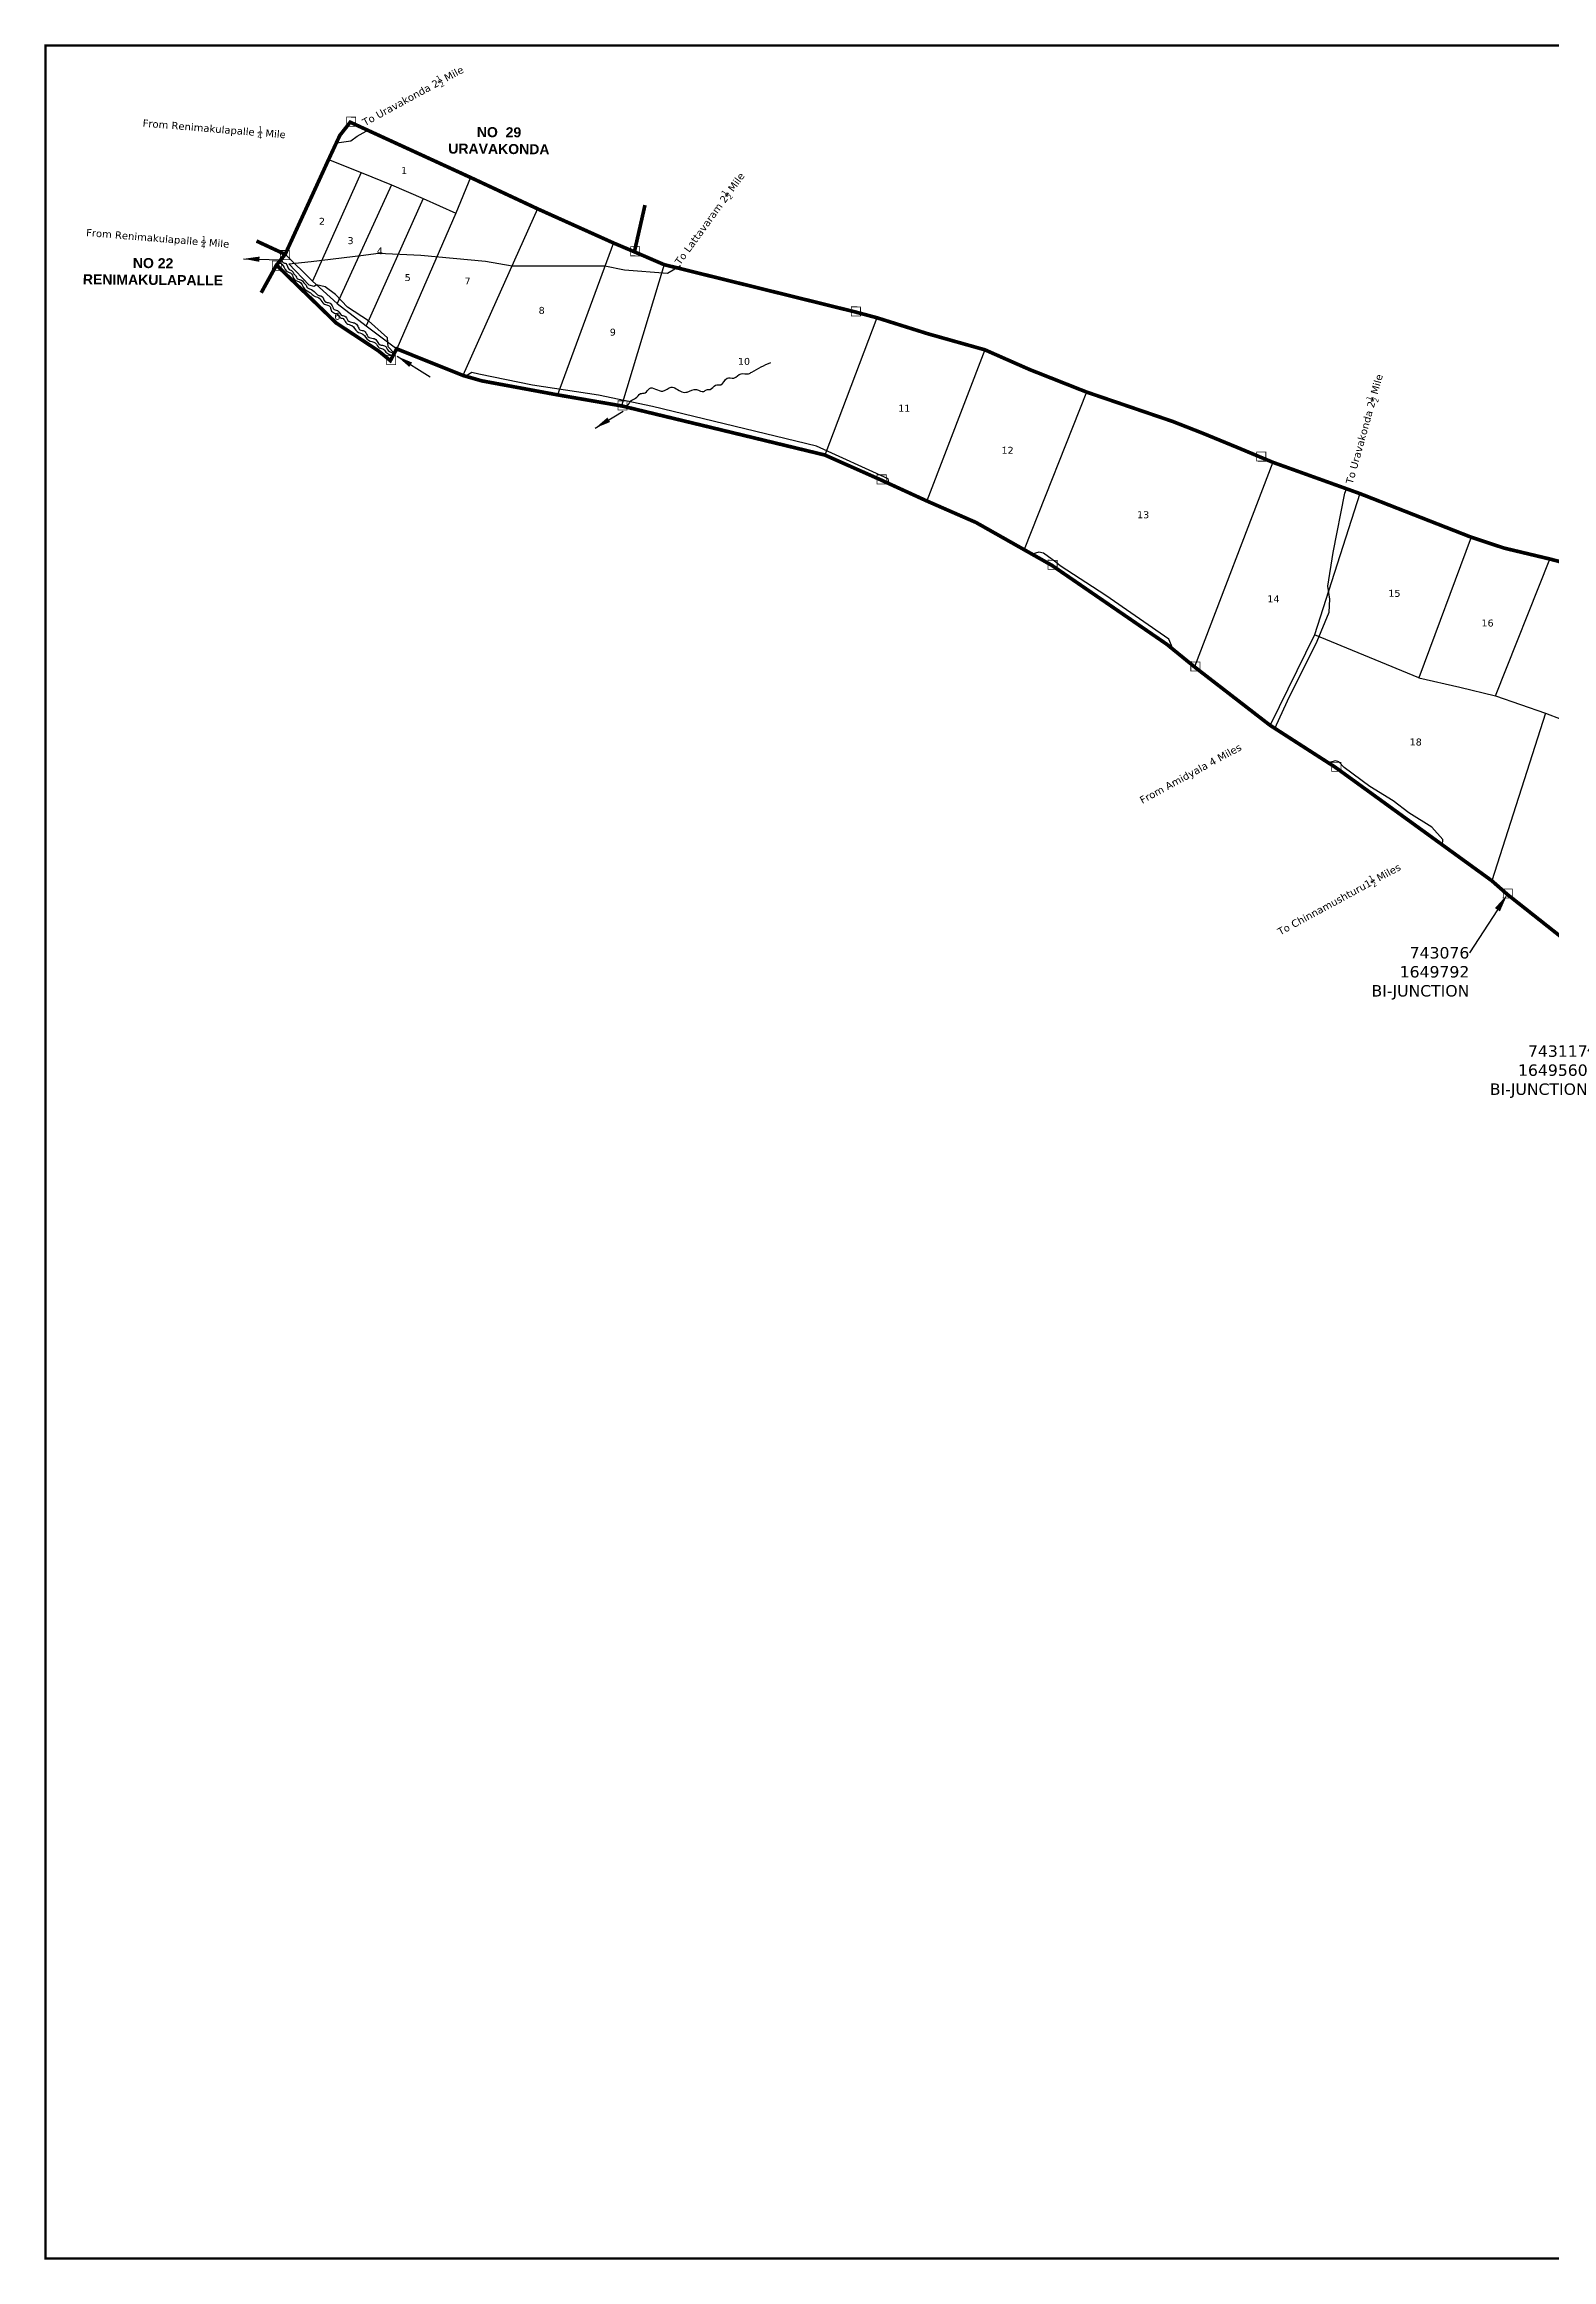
# Model space of a CAD drawing. Header units: inches. Extents: x 739649 to 748309, y 1646777 to 1651859.
# Drawn here: x 739649 to 742953, y 1646777 to 1651631 of the extents above; entities that cross this region are included whole.
import ezdxf
from ezdxf import colors
from ezdxf.entities.mleader import LeaderData, LeaderLine
from ezdxf.enums import TextEntityAlignment as Align
from ezdxf.math import Vec2, Vec3

# ---------------------------------------------------------------- set-up
doc = ezdxf.new("R2010")
doc.units = ezdxf.units.IN
doc.header["$MEASUREMENT"] = 0
doc.linetypes.add('ACAD_ISO02W100', pattern=[15, 12, -3])
for name, color, linetype in [('PLOT', 7, 'Continuous'), ('PLOT NO', 7, 'Continuous'), ('ROADS', 6, 'Continuous'), ('stream', 4, 'Continuous'), ('STRUCTURE', 5, 'Continuous'), ('TANKS-STREAM', 4, 'Continuous'), ('VILLAGE BOUNDRY', 5, 'Continuous'), ('VILLAGE STONES', 240, 'Continuous')]:
    doc.layers.add(name, color=color, linetype=linetype)
doc.styles.get("Standard").update_dxf_attribs({"font": 'verdana_0.ttf'})
doc.dimstyles.get("Standard").update_dxf_attribs({"dimtxt": 0.18, "dimasz": 35, "dimexe": 0.18, "dimexo": 0.0625, "dimgap": 0.09, "dimtad": 0, "dimtih": 1, "dimtoh": 1, "dimdec": 4, "dimzin": 0, "dimdsep": 46, "dimtxsty": 'Standard', "dimcen": 0.09, "dimadec": 0, "dimazin": 0, "dimtfac": 1, "dimtdec": 4, "dimtofl": 0, "dimtmove": 0, "dimatfit": 3, "dimfxl": 0, "dimtolj": 1, "dimtzin": 0, "dimarcsym": 0})

msp = doc.modelspace()

# ---------------------------------------------------------------- linework, layer by layer
at = {"layer": 'PLOT'}
for points in [[(740271.7, 1651378.8), (740343.4, 1651350.9), (740409.9, 1651323.2), (740478.9, 1651293.4), (740551, 1651261.5)], [(740343.4, 1651350.9), (740236.5, 1651112.7)], [(740409.9, 1651323.2), (740290.7, 1651063.5)], [(740582.7, 1651339.8), (740551, 1651261.5), (740421.1, 1650964.1)], [(740478.9, 1651293.4), (740354.5, 1651014.3)], [(740730.1, 1651270.9), (740566, 1650906)], [(740176.6, 1651171.3), (740236.5, 1651112.7), (740290.7, 1651063.5), (740354.5, 1651014.3), (740421.1, 1650964.1)], [(740896, 1651196.3), (740773.7, 1650863.3)], [(741007.2, 1651148.7), (740914.1, 1650839.1)], [(741473.7, 1651032.3), (741359.5, 1650731.5)], [(741710.5, 1650962), (741583.1, 1650630.8)], [(741933.2, 1650869.5), (741796.4, 1650524.1)], [(742341.7, 1650715.5), (742170.1, 1650267.1)], [(742532.4, 1650647), (742433.2, 1650337.1), (742335.6, 1650139.2)], [(742776.5, 1650551.4), (742661.8, 1650243.1), (742433.2, 1650337.1)], [(742661.8, 1650243.1), (742751.3, 1650222.8), (742830, 1650203.6), (742949.3, 1650503.5)], [(742939.8, 1650166), (742974.1, 1650152.6), (743063.2, 1650353.6), (743099.6, 1650463.9)], [(742830, 1650203.6), (742939.8, 1650166), (742821.8, 1649798.5)]]:
    msp.add_lwpolyline(points, dxfattribs=at)
at = {"layer": 'ROADS'}
for points in [[(740289.9, 1651415.6), (740320.2, 1651419.7), (740334.6, 1651430.1), (740354.1, 1651441.5)], [(740415.9, 1650954.4), (740402.4, 1650968.9), (740400.7, 1650988.2), (740359.6, 1651025.8), (740313.2, 1651055.4), (740287.2, 1651083.2), (740264.6, 1651100), (740245.3, 1651104.7), (740239.9, 1651100.7), (740229.5, 1651104), (740184.5, 1651150.4), (740233.8, 1651155.9), (740348, 1651169.6), (740364.2, 1651171.6), (740381.1, 1651173.6), (740474.2, 1651169.1), (740616.1, 1651156.3), (740673.9, 1651146), (740877.6, 1651146.1), (740920.8, 1651137.5), (741014.8, 1651130.1), (741043.1, 1651146.5)], [(741500.5, 1650668.6), (741498.6, 1650679.1), (741341.1, 1650750.8), (740981.7, 1650837.6), (740863.2, 1650862.8), (740719, 1650884.7), (740600.8, 1650909), (740585.9, 1650912), (740572.7, 1650904.6)], [(742346.2, 1650132.4), (742374, 1650192.5), (742438.7, 1650323.7), (742464.9, 1650387.4), (742466.8, 1650415.9), (742462.2, 1650443.8), (742473.9, 1650517.8), (742499.8, 1650647.8), (742503.3, 1650657.4)], [(742123.3, 1650305.2), (742113.4, 1650328.1), (741975.3, 1650423.3), (741875.4, 1650488.8), (741865.7, 1650497), (741839.3, 1650516.1), (741828.4, 1650518.9), (741813.9, 1650514.2), (741813.9, 1650514.2)], [(742713.7, 1649876.9), (742714.2, 1649888.6), (742690, 1649915.7), (742640, 1649947.1), (742605.4, 1649973.7), (742554.2, 1650005.4), (742497.9, 1650046.8), (742486.7, 1650059.1), (742479, 1650061.2), (742463.2, 1650057.2)]]:
    msp.add_lwpolyline(points, dxfattribs=at)
at = {"layer": 'STRUCTURE', "color": 5, "const_width": 5.36}
msp.add_lwpolyline([(739651.2, 1651628.8), (748306.5, 1651628.8), (748306.5, 1646779.4), (739651.2, 1646779.4)], close=True, dxfattribs=at)
at = {"layer": 'TANKS-STREAM'}
for points in [[(740168.3, 1651160.4), (740172.2, 1651153.5), (740178.1, 1651150.8), (740185.5, 1651138.1), (740191.8, 1651134.7), (740195.8, 1651128.6), (740200, 1651123.5), (740202.4, 1651118.6), (740210.2, 1651115.7), (740217.8, 1651109), (740221.3, 1651104.9), (740222.6, 1651103.8), (740224.3, 1651099.3), (740230, 1651095.6), (740234.3, 1651094.2), (740246, 1651083.8), (740252.8, 1651080.5), (740256.5, 1651079.7), (740264, 1651067.2), (740270.5, 1651065.8), (740278.3, 1651060.9), (740284, 1651050.5), (740293.1, 1651046.9), (740299.5, 1651038.3), (740307.2, 1651036), (740314, 1651026.6), (740324.7, 1651021.7), (740328.5, 1651020.8), (740335.7, 1651014), (740340.5, 1651005.9), (740350.2, 1651003.1), (740356, 1650993.9), (740366.9, 1650987.3), (740371.8, 1650986.8), (740384.5, 1650973.2), (740394.7, 1650970.9), (740402.3, 1650960.8), (740415.9, 1650954.4)], [(740161.5, 1651153.6), (740169.4, 1651149.9), (740179.7, 1651134.5), (740190.5, 1651128.7), (740196.9, 1651116.3), (740211, 1651108.6), (740216.3, 1651099.2), (740228.2, 1651089), (740232.5, 1651086.6), (740239.7, 1651080), (740250.4, 1651076), (740259.3, 1651065), (740267, 1651060.3), (740274.8, 1651057), (740277.3, 1651049.2), (740284.7, 1651042.4), (740294.3, 1651037.9), (740298, 1651032.2), (740301.4, 1651031.4), (740308.4, 1651024.3), (740311.5, 1651019.6), (740322.9, 1651015.2), (740334.4, 1651001.9), (740346.9, 1650996.4), (740359, 1650982.8), (740374.2, 1650977.1), (740383, 1650966.6), (740393, 1650963), (740399.2, 1650955.1), (740404.2, 1650952.8), (740412, 1650947.2)], [(740919.4, 1650837.8), (740929.4, 1650843), (740934.1, 1650849.9), (740944.8, 1650855.9), (740955.8, 1650866), (740966, 1650868), (740975.1, 1650877.4), (741004.5, 1650871.6), (741022.7, 1650880.5), (741046.2, 1650869.8), (741058, 1650869.4), (741078.3, 1650875.2), (741094.6, 1650870.7), (741100.4, 1650874.4), (741108.3, 1650875.1), (741120.2, 1650884.7), (741131.8, 1650885.3), (741145.4, 1650900), (741160, 1650900.2), (741176.3, 1650909.7), (741192.4, 1650909.4), (741199.5, 1650913.1), (741241.1, 1650934.1)]]:
    msp.add_spline(points, degree=3, dxfattribs=at)
at = {"layer": 'VILLAGE BOUNDRY', "linetype": 'ACAD_ISO02W100', "ltscale": 2, "const_width": 8}
for points in [[(743099.6, 1650463.9), (742949.3, 1650503.5), (742848.7, 1650527.5), (742776.5, 1650551.4), (742532.4, 1650647), (742341.7, 1650715.5), (742264.2, 1650747.9), (742187.4, 1650779.5), (742122.2, 1650805), (741933.2, 1650869.5), (741808.5, 1650918.8), (741710.5, 1650962), (741585.7, 1650997.1), (741473.7, 1651032.3), (741425.9, 1651045.1), (741007.2, 1651148.7), (740942.1, 1651176.8), (740896, 1651196.3), (740730.1, 1651270.9), (740582.7, 1651339.8), (740319.2, 1651460.8), (740296.4, 1651431.8), (740271.7, 1651378.8), (740176.6, 1651171.3), (740157.6, 1651147.7), (740288.6, 1651020.7), (740381.5, 1650959.4), (740407.2, 1650938.3), (740421.1, 1650964.1), (740566.5, 1650905.8), (740607.1, 1650894.1), (740773.7, 1650863.3), (740914.1, 1650839.1), (741112, 1650791.4), (741359.5, 1650731.5), (741482.3, 1650677), (741583.1, 1650630.8), (741691.1, 1650583.6), (741796.4, 1650524.1), (741857, 1650489.9), (742109.3, 1650316.7), (742170.1, 1650267.1), (742335.6, 1650139.2), (742479, 1650047), (742821.8, 1649798.5), (742855.8, 1649768.6), (743022.9, 1649636.5)], [(740942.1, 1651176.8), (740965.4, 1651279.2)], [(740176.6, 1651171.3), (740113.8, 1651200.4)], [(740157.6, 1651147.7), (740124.1, 1651087.1)]]:
    msp.add_lwpolyline(points, dxfattribs=at)
at = {"layer": 'VILLAGE STONES', "const_width": 1.6}
for points in [[(740311.3, 1651472), (740331.2, 1651471.8), (740331.1, 1651451.8), (740311.1, 1651452)], [(740166.4, 1651179.7), (740186.3, 1651179.5), (740186.2, 1651159.5), (740166.2, 1651159.7)], [(740934.1, 1651187.9), (740954, 1651187.8), (740953.9, 1651167.8), (740933.9, 1651168)], [(740148.3, 1651156.4), (740168.3, 1651156.3), (740168.1, 1651136.3), (740148.2, 1651136.5)], [(741418, 1651056.2), (741437.9, 1651056.1), (741437.8, 1651036.1), (741417.8, 1651036.3)], [(740399.2, 1650949.5), (740419.1, 1650949.3), (740419, 1650929.4), (740399, 1650929.5)], [(740906.1, 1650850.2), (740926.1, 1650850.1), (740925.9, 1650830.1), (740906, 1650830.3)], [(742306.5, 1650738.1), (742326.4, 1650737.9), (742326.3, 1650717.9), (742306.3, 1650718.1)], [(741474.3, 1650688.1), (741494.3, 1650688), (741494.1, 1650668), (741474.1, 1650668.2)], [(741849, 1650501), (741869, 1650500.9), (741868.9, 1650480.9), (741848.9, 1650481.1)], [(742162.1, 1650278.2), (742182.1, 1650278.1), (742181.9, 1650258.1), (742161.9, 1650258.3)], [(742471.1, 1650058.2), (742491, 1650058), (742490.9, 1650038), (742470.9, 1650038.2)], [(742846.9, 1649780.6), (742866.9, 1649780.4), (742866.7, 1649760.4), (742846.7, 1649760.6)]]:
    msp.add_lwpolyline(points, close=True, dxfattribs=at)

# ---------------------------------------------------------------- texts
at = {"layer": 'PLOT NO'}
for s, height, p in [('1', 15.2, (740437.4, 1651354.8)), ('2', 15.2, (740257.3, 1651243.6)), ('3', 15.2, (740319.9, 1651201.3)), ('4', 15.2, (740384.2, 1651178.8)), ('5', 15.2, (740445.3, 1651120.4)), ('7', 15.2, (740576.5, 1651112.8)), ('6', 15.2, (740290.9, 1651035.4)), ('8', 15.2, (740738.9, 1651048.4)), ('9', 15.2, (740894.9, 1651000.8)), ('10', 15.24, (741182.4, 1650936.7)), ('11', 15.24, (741533.9, 1650834.1)), ('12', 15.24, (741760.2, 1650741.8)), ('13', 15.24, (742057.5, 1650600.6)), ('15', 15.24, (742608.3, 1650428.4)), ('14', 15.24, (742343.1, 1650416.3)), ('16', 15.24, (742812.4, 1650363.3)), ('18', 15.24, (742655, 1650102.6))]:
    msp.add_text(s, height=height, rotation=359.5236, dxfattribs=at).set_placement(p, align=Align.MIDDLE_CENTER)
at = {"layer": 'ROADS', "color": 0, "char_height": 16, "attachment_point": 1}
for s, insert, width, rotation in [('\\A1;To Uravakonda 2{\\H0.7x;\\S1/2;} Mile ', (740341.2, 1651470.8), 474.426, 28.5671), ('\\A1;From Renimakulapalle {\\H0.7x;\\S1/4;} Mile', (739865.4, 1651472.5), 423.625, 355.3253), ('\\A1;To Lattavaram 2{\\H0.7x;\\S1/2;} Mile ', (741025.1, 1651159.1), 474.426, 54.0713), ('\\A1;From Renimakulapalle {\\H0.7x;\\S1/4;} Mile', (739741.5, 1651232.7), 423.625, 355.3253), ('\\A1;To Uravakonda 2{\\H0.7x;\\S1/2;} Mile ', (742495.9, 1650672.3), 474.426, 74.463), ('\\A1;From Amidyala 4 Miles ', (742047.8, 1649980.7), 474.426, 28.5671), ('\\A1;To Chinnamushturu1{\\H0.7x;\\S1/2;} Miles ', (742347.4, 1649697.2), 474.426, 28.5671)]:
    msp.add_mtext(s, dxfattribs=dict(at, insert=insert, width=width, rotation=rotation))
at = {"layer": 'VILLAGE STONES', "char_height": 22, "width": 276.905, "attachment_point": 2, "rotation": 359.5236}
for s, insert in [('{\\fArial|b1|i0|c0|p34;NO  29\\PURAVAKONDA}', (740645.5, 1651449.9)), ('{\\fArial|b1|i0|c0|p34;NO 22 RENIMAKULAPALLE}', (739887.2, 1651163))]:
    msp.add_mtext(s, dxfattribs=dict(at, insert=insert))

# ---------------------------------------------------------------- leaders
at = {"layer": 'stream', "color": 5}
for points in [[(740085.3, 1651161.4), (740169, 1651159.3)], [(740422.1, 1650947.8), (740494.2, 1650903)], [(740856.1, 1650790.4), (740917.4, 1650827.9)]]:
    msp.add_leader(points, dimstyle='Standard', override={"dimgap": 0.09, "dimtad": 0}, dxfattribs=at)
at = {"layer": 'VILLAGE STONES', "color": 6}
ml = msp.add_multileader_mtext('Standard', dxfattribs=at)
ml.set_content('743076\\P1649792\\PBI-JUNCTION', color=6)
ml.set_leader_properties()
ml.build(insert=Vec2(0, 0))
ml.multileader.update_dxf_attribs({"dogleg_length": 0.36, "arrow_head_size": 40})
ctx = ml.context
ctx.base_point, ctx.char_height, ctx.arrow_head_size, ctx.landing_gap_size, ctx.plane_origin = Vec3(742546.5, 1649640.4), 25, 40, 0.09, Vec3(739897, 1649684.7)
ctx.text_align_type = 2
notes = []
notes.append((ctx, [(0, (1, 1, 0), (742773, 1649640.4), (-1, 0), 0.36, [(0, [(742855.8, 1649768.6)], 0, [])])]))
ctx.mtext.insert, ctx.mtext.alignment, ctx.mtext.flow_direction = Vec3(742772.5, 1649653.2), 3, 5
ml = msp.add_multileader_mtext('Standard', dxfattribs=at)
ml.set_content('743117\\P1649560\\PBI-JUNCTION', color=6)
ml.set_leader_properties()
ml.build(insert=Vec2(0, 0))
ml.multileader.update_dxf_attribs({"dogleg_length": 0.36, "arrow_head_size": 40})
ctx = ml.context
ctx.base_point, ctx.char_height, ctx.arrow_head_size, ctx.landing_gap_size, ctx.plane_origin = Vec3(742805.8, 1649424.9), 25, 40, 0.09, Vec3(740156.4, 1649469.2)
ctx.text_align_type = 2
notes.append((ctx, [(0, (1, 1, 0), (743032.3, 1649424.9), (-1, 0), 0.36, [(0, [(743115.2, 1649553.1)], 0, [])])]))
ctx.mtext.insert, ctx.mtext.alignment, ctx.mtext.flow_direction = Vec3(743031.9, 1649437.7), 3, 5
for ctx, leaders in notes:
    for number, flags, end, landing, length, lines in leaders:
        leader = LeaderData()
        leader.index, (leader.has_last_leader_line, leader.has_dogleg_vector, leader.attachment_direction) = number, flags
        leader.last_leader_point, leader.dogleg_vector, leader.dogleg_length = Vec3(end), Vec3(landing), length
        for number, points, colour, breaks in lines:
            line = LeaderLine()
            line.index, line.vertices, line.color, line.breaks = number, Vec3.list(points), colors.encode_raw_color(colour), breaks
            leader.lines.append(line)
        ctx.leaders.append(leader)

doc.saveas('drawing.dxf')
